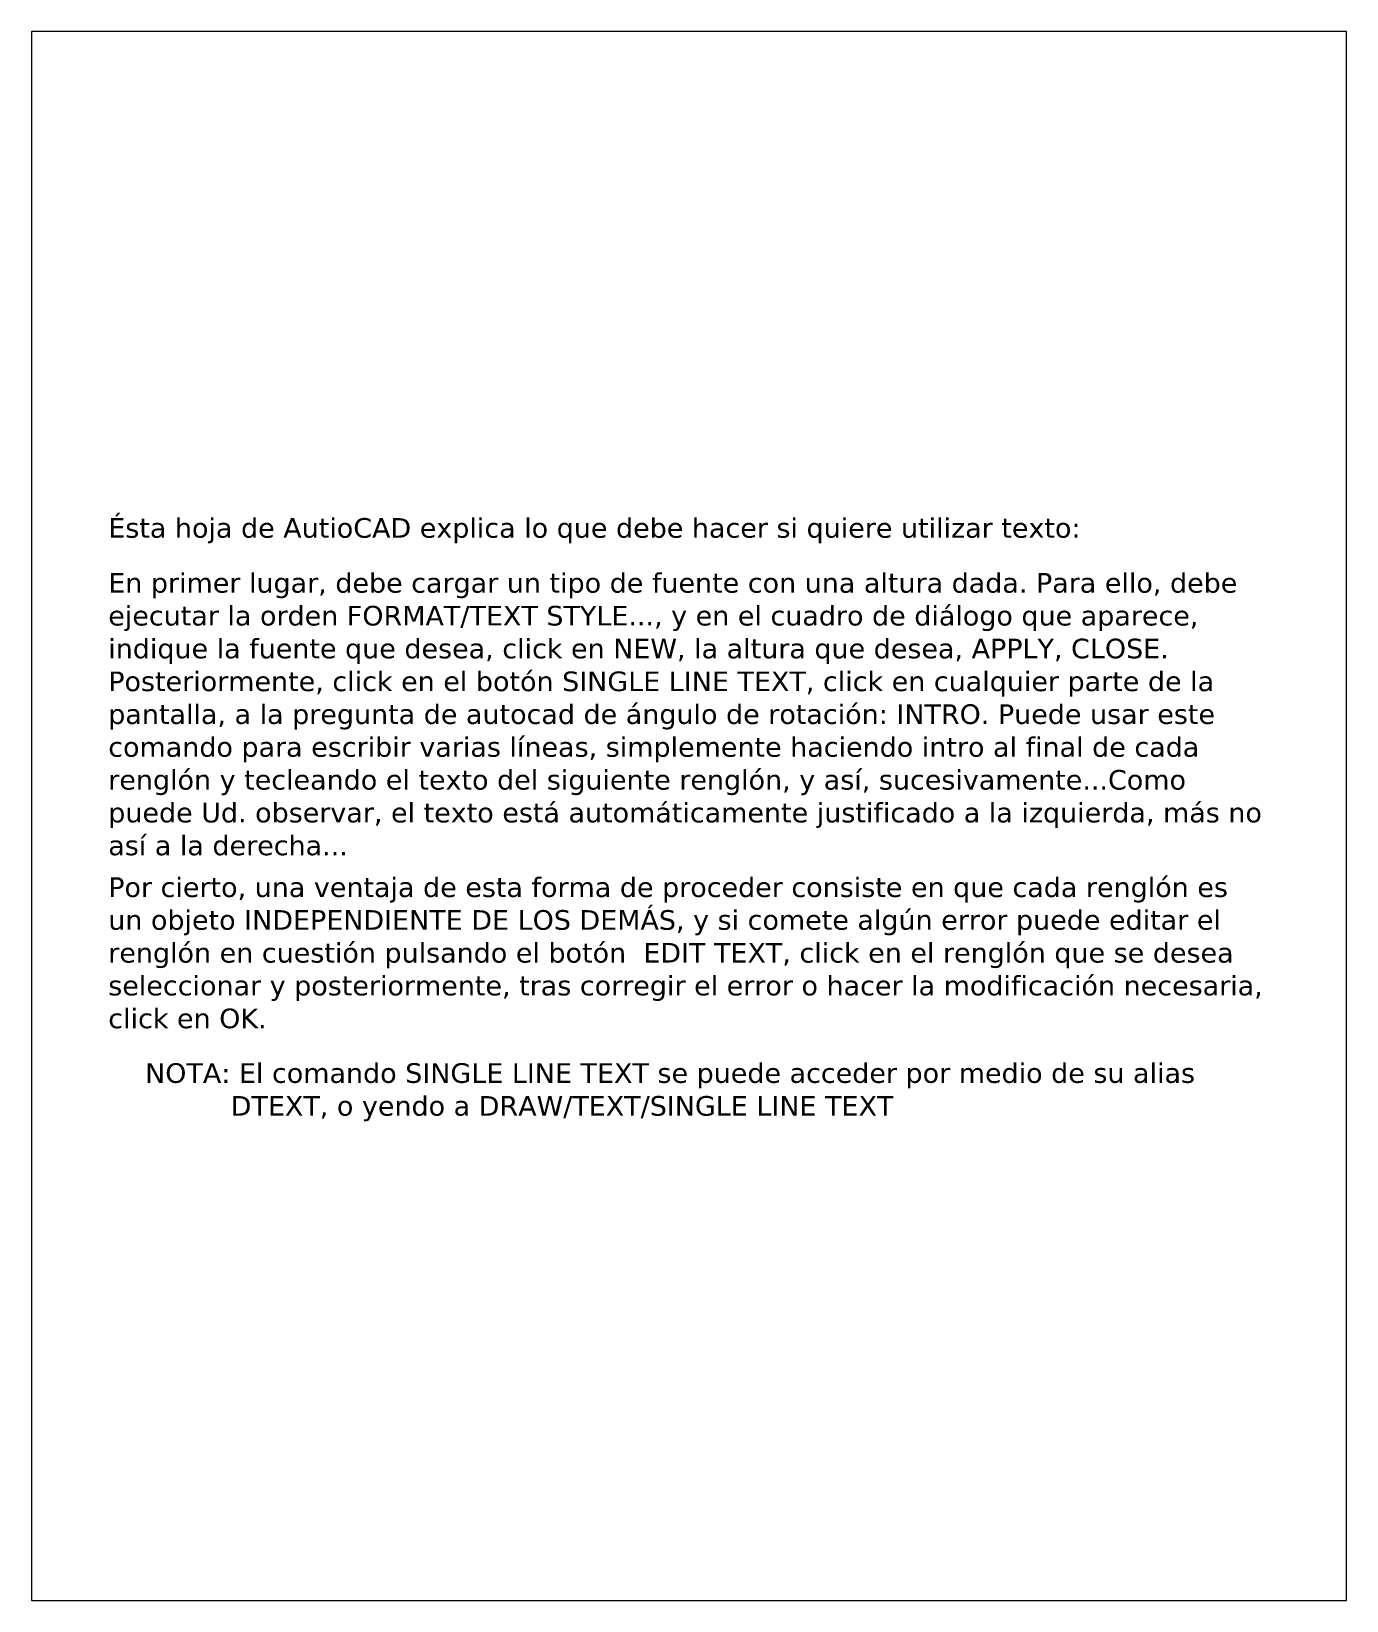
# Paper-space layout 'Layout1' of a CAD drawing. Header units: inches. Extents: x 0.8 to 7.24, y 0.96 to 8.64.
# The model-space entities are those that its viewports show. They can reach past a viewport. Long polylines and large blocks are cut down to what shows.
import ezdxf

# ---------------------------------------------------------------- set-up
doc = ezdxf.new("R2010")
doc.units = ezdxf.units.IN
doc.header["$MEASUREMENT"] = 0
doc.styles.get("Standard").update_dxf_attribs({"font": 'VERDANA.TTF', "height": 0.25})
doc.styles.add('verdana', font='VERDANA.TTF', dxfattribs={"height": 0.25})

msp = doc.modelspace()

# ---------------------------------------------------------------- texts
at = {"color": 2}
msp.add_text('Ésta hoja de AutioCAD explica lo que debe hacer si quiere utilizar texto:', height=0.25, dxfattribs=at).set_placement((0.638, 8.063))
for s, p in [('En primer lugar, debe cargar un tipo de fuente con una altura dada. Para ello, debe', (0.638, 7.363)), ('ejecutar la orden FORMAT/TEXT STYLE..., y en el cuadro de diálogo que aparece, ', (0.638, 6.945)), ('indique la fuente que desea, click en NEW, la altura que desea, APPLY, CLOSE.', (0.638, 6.527)), ('Posteriormente, click en el botón SINGLE LINE TEXT, click en cualquier parte de la', (0.638, 6.109)), ('pantalla, a la pregunta de autocad de ángulo de rotación: INTRO. Puede usar este', (0.638, 5.691)), ('comando para escribir varias líneas, simplemente haciendo intro al final de cada ', (0.638, 5.273)), ('renglón y tecleando el texto del siguiente renglón, y así, sucesivamente...Como', (0.638, 4.855)), ('puede Ud. observar, el texto está automáticamente justificado a la izquierda, más no', (0.638, 4.437)), ('así a la derecha...', (0.638, 4.019)), ('Por cierto, una ventaja de esta forma de proceder consiste en que cada renglón es', (0.638, 3.487)), ('un objeto INDEPENDIENTE DE LOS DEMÁS, y si comete algún error puede editar el', (0.638, 3.07)), ('renglón en cuestión pulsando el botón  EDIT TEXT, click en el renglón que se desea', (0.638, 2.652)), ('seleccionar y posteriormente, tras corregir el error o hacer la modificación necesaria,', (0.638, 2.234)), ('click en OK.', (0.638, 1.816))]:
    msp.add_text(s, height=0.25).set_placement(p)
at = {"style": 'verdana'}
for s, p in [('NOTA: El comando SINGLE LINE TEXT se puede acceder por medio de su alias', (1.107, 1.12)), ('          DTEXT, o yendo a DRAW/TEXT/SINGLE LINE TEXT', (1.107, 0.702))]:
    msp.add_text(s, height=0.25, dxfattribs=at).set_placement(p)

psp = doc.layouts.get("Layout1")

# ---------------------------------------------------------------- viewports
at = {"layer": '0'}
psp.add_viewport(center=(4.0219, 4.7995), size=(6.435, 7.67913), view_center_point=(8.033, 4.5189), view_height=19.98561, dxfattribs=at)

doc.saveas('drawing.dxf')
